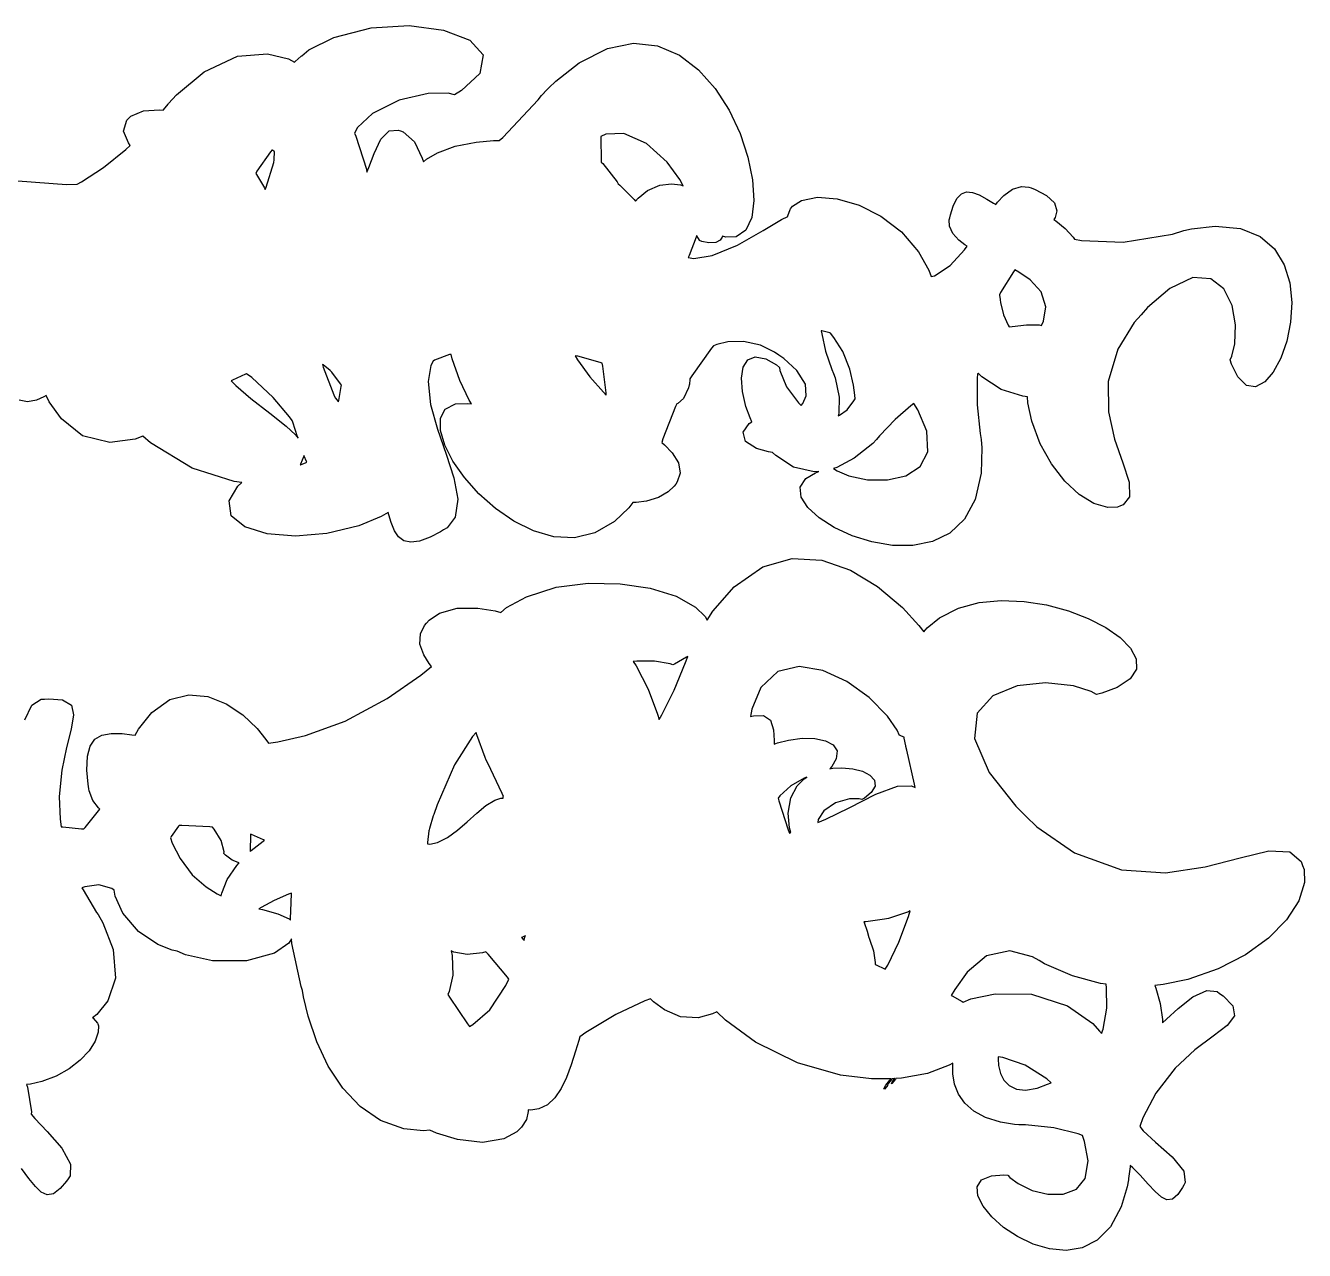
# Model space of a CAD drawing. Extents: x 0 to 357, y 0 to 115.
# Drawn here: x 265.1 to 356.9, y 20.9 to 108.7 of the extents above; entities that cross this region are included whole.
import ezdxf

# ---------------------------------------------------------------- set-up
doc = ezdxf.new("R2010")
doc.units = 0
doc.layers.get('0').update_dxf_attribs({"linetype": 'CONTINUOUS'})

msp = doc.modelspace()

# ---------------------------------------------------------------- linework, layer by layer
at = {"color": 254}
for p, q in [((287.24, 107.892), (289.916, 108.59)), ((289.916, 108.59), (292.649, 108.744)), ((292.649, 108.744), (295.118, 108.424)), ((295.118, 108.424), (297, 107.699)), ((285.448, 106.995), (287.24, 107.892)), ((297, 107.699), (297.973, 106.638)), ((306.877, 107.1), (308.759, 107.479)), ((308.759, 107.479), (310.484, 107.291)), ((277.949, 105.415), (280.327, 106.547)), ((280.327, 106.547), (282.495, 106.728)), ((282.495, 106.728), (283.985, 106.355)), ((284.464, 106.174), (284.896, 106.553)), ((284.896, 106.553), (284.945, 106.582)), ((284.945, 106.582), (285.448, 106.995)), ((297.973, 106.638), (297.717, 105.312)), ((304.848, 106.062), (306.877, 107.1)), ((310.484, 107.291), (312.043, 106.627)), ((312.043, 106.627), (313.425, 105.577)), ((283.985, 106.355), (284.427, 106.127)), ((284.427, 106.127), (284.464, 106.174)), ((303.182, 104.767), (304.848, 106.062)), ((313.425, 105.577), (314.619, 104.229)), ((275.956, 103.782), (277.949, 105.415)), ((297.717, 105.312), (296.409, 104.086)), ((302.685, 104.276), (303.182, 104.767)), ((275.38, 103.156), (275.956, 103.782)), ((294.027, 103.87), (291.928, 103.396)), ((295.457, 103.893), (294.027, 103.87)), ((295.908, 103.787), (295.457, 103.893)), ((296.409, 104.086), (295.908, 103.787)), ((301.902, 103.42), (302.157, 103.737)), ((302.157, 103.737), (302.175, 103.757)), ((302.175, 103.757), (302.353, 103.943)), ((302.353, 103.943), (302.37, 103.96)), ((302.37, 103.96), (302.395, 103.991)), ((302.395, 103.991), (302.657, 104.254)), ((302.657, 104.254), (302.685, 104.276)), ((314.619, 104.229), (315.613, 102.675)), ((275.021, 102.707), (275.347, 103.114)), ((275.347, 103.114), (275.38, 103.156)), ((291.928, 103.396), (290.025, 102.431)), ((299.368, 100.718), (301.902, 103.42)), ((272.164, 101.18), (272.389, 101.953)), ((272.389, 101.953), (272.54, 102.102)), ((272.54, 102.102), (272.675, 102.235)), ((272.675, 102.235), (273.581, 102.638)), ((273.581, 102.638), (274.731, 102.702)), ((274.731, 102.702), (274.989, 102.666)), ((274.989, 102.666), (275.021, 102.707)), ((290.025, 102.431), (288.946, 101.443)), ((315.613, 102.675), (316.398, 101.006)), ((272.507, 100.334), (272.164, 101.18)), ((288.946, 101.443), (288.728, 101.036)), ((288.728, 101.036), (288.83, 100.802)), ((290.627, 100.594), (291.222, 101.184)), ((291.222, 101.184), (291.856, 101.254)), ((291.856, 101.254), (292.038, 101.192)), ((292.038, 101.192), (292.229, 101.127)), ((292.229, 101.127), (293.032, 100.405)), ((306.757, 100.954), (306.401, 100.782)), ((308.052, 100.996), (306.757, 100.954)), ((309.688, 100.287), (308.052, 100.996)), ((316.398, 101.006), (316.963, 99.3098)), ((272.318, 99.8499), (272.641, 100.149)), ((272.641, 100.149), (272.507, 100.334)), ((288.83, 100.802), (289.579, 98.4539)), ((290.134, 99.562), (290.627, 100.594)), ((293.032, 100.405), (293.596, 99.2449)), ((294.681, 99.6075), (295.963, 100.093)), ((295.963, 100.093), (297.459, 100.393)), ((297.459, 100.393), (298.701, 100.493)), ((298.701, 100.493), (299.116, 100.491)), ((299.116, 100.491), (299.368, 100.718)), ((306.401, 100.782), (306.416, 100.639)), ((306.416, 100.639), (306.437, 99.114)), ((311.157, 98.9404), (309.688, 100.287)), ((270.72, 98.5668), (272.318, 99.8499)), ((282.706, 99.6957), (281.721, 98.2913)), ((282.822, 99.8252), (282.706, 99.6957)), ((282.834, 99.8153), (282.822, 99.8252)), ((282.969, 99.7109), (282.834, 99.8153)), ((282.933, 98.9196), (282.969, 99.1126)), ((282.983, 99.6996), (282.969, 99.7109)), ((282.969, 99.1637), (282.981, 99.6527)), ((282.969, 99.1126), (282.969, 99.1637)), ((282.981, 99.6527), (282.983, 99.6996)), ((289.753, 98.5615), (290.134, 99.562)), ((293.596, 99.2449), (293.672, 98.9598)), ((293.672, 98.9598), (293.898, 99.1514)), ((293.898, 99.1514), (294.681, 99.6075)), ((306.437, 99.114), (306.427, 98.9528)), ((316.963, 99.3098), (317.298, 97.6782)), ((269.143, 97.5416), (270.72, 98.5668)), ((281.721, 98.2913), (281.645, 98.1438)), ((282.401, 97.1518), (282.933, 98.9196)), ((289.579, 98.4539), (289.625, 98.2278)), ((289.625, 98.2278), (289.753, 98.5615)), ((306.427, 98.9528), (306.538, 98.848)), ((306.538, 98.848), (307.569, 97.5416)), ((312.069, 97.6976), (311.157, 98.9404)), ((264.568, 97.6147), (268.052, 97.3529)), ((268.052, 97.3529), (268.833, 97.3709)), ((268.833, 97.3709), (269.143, 97.5416)), ((281.645, 98.1438), (281.707, 98.0528)), ((281.707, 98.0528), (282.274, 97.0979)), ((307.569, 97.5416), (307.661, 97.3889)), ((307.661, 97.3889), (307.77, 97.2951)), ((307.77, 97.2951), (308.806, 96.2628)), ((309.762, 96.9049), (310.63, 97.3046)), ((310.63, 97.3046), (311.488, 97.4026)), ((311.488, 97.4026), (312.112, 97.313)), ((312.309, 97.2481), (312.069, 97.6976)), ((312.112, 97.313), (312.309, 97.2481)), ((317.298, 97.6782), (317.391, 96.2007)), ((282.274, 97.0979), (282.326, 96.9973)), ((282.326, 96.9973), (282.401, 97.1518)), ((308.904, 96.1499), (309.091, 96.362)), ((309.091, 96.362), (309.762, 96.9049)), ((320.796, 96.1898), (321.957, 96.4255)), ((321.957, 96.4255), (323.376, 96.3154)), ((331.962, 96.351), (332.281, 96.6858)), ((332.281, 96.6858), (332.648, 96.8195)), ((332.648, 96.8195), (333.071, 96.7811)), ((333.071, 96.7811), (333.556, 96.5976)), ((333.556, 96.5976), (334.109, 96.3002)), ((334.876, 96.0864), (335.328, 96.5634)), ((335.328, 96.5634), (335.941, 97.0153)), ((335.941, 97.0153), (336.59, 97.2125)), ((336.59, 97.2125), (337.128, 97.1599)), ((337.128, 97.1599), (337.289, 97.095)), ((337.289, 97.095), (337.571, 96.9821)), ((337.571, 96.9821), (338.384, 96.5563)), ((338.384, 96.5563), (338.971, 96.0191)), ((308.806, 96.2628), (308.904, 96.1499)), ((317.391, 96.2007), (317.233, 94.9688)), ((319.814, 95.0983), (319.985, 95.553)), ((319.985, 95.553), (320.019, 95.6)), ((320.019, 95.6), (320.154, 95.7901)), ((320.154, 95.7901), (320.796, 96.1898)), ((323.376, 96.3154), (324.933, 95.8631)), ((324.933, 95.8631), (326.505, 95.0736)), ((331.493, 95.1713), (331.686, 95.7862)), ((331.686, 95.7862), (331.962, 96.351)), ((334.109, 96.3002), (334.584, 96.0134)), ((334.584, 96.0134), (334.741, 95.9157)), ((334.741, 95.9157), (334.876, 96.0864)), ((338.971, 96.0191), (339.126, 95.4525)), ((339.126, 95.4525), (338.999, 94.9702)), ((317.233, 94.9688), (316.812, 94.0703)), ((318.05, 94.0566), (319.362, 94.8284)), ((319.362, 94.8284), (319.814, 95.0542)), ((319.814, 95.0542), (319.814, 95.0983)), ((326.505, 95.0736), (327.972, 93.9532)), ((331.41, 94.8186), (331.444, 94.9621)), ((331.428, 94.3571), (331.41, 94.8186)), ((331.444, 94.9621), (331.493, 95.1713)), ((338.999, 94.9702), (338.923, 94.827)), ((338.923, 94.827), (339.068, 94.7332)), ((339.068, 94.7332), (339.732, 94.1807)), ((313.272, 93.69), (313.239, 93.5648)), ((313.296, 93.6597), (313.272, 93.69)), ((313.48, 93.3524), (313.296, 93.6597)), ((315.143, 93.6406), (315.122, 93.562)), ((315.37, 93.5743), (315.143, 93.6406)), ((316.812, 94.0703), (316.119, 93.5976)), ((316.217, 93.0025), (318.05, 94.0566)), ((327.972, 93.9532), (329.21, 92.5079)), ((331.658, 93.8265), (331.428, 94.3571)), ((332.091, 93.3566), (331.658, 93.8265)), ((339.732, 94.1807), (340.293, 93.5591)), ((343.895, 93.1997), (347.438, 93.7892)), ((347.438, 93.7892), (348.237, 94.0414)), ((348.237, 94.0414), (348.791, 94.1684)), ((348.791, 94.1684), (350.498, 94.3487)), ((350.498, 94.3487), (352.315, 94.1807)), ((352.315, 94.1807), (353.72, 93.6128)), ((353.72, 93.6128), (354.753, 92.7227)), ((313.239, 93.5648), (312.739, 92.2514)), ((313.494, 93.3207), (313.48, 93.3524)), ((313.654, 93.2656), (313.494, 93.3207)), ((314.16, 93.1594), (313.654, 93.2656)), ((314.649, 93.176), (314.16, 93.1594)), ((314.395, 92.2405), (316.217, 93.0025)), ((314.973, 93.3457), (314.649, 93.176)), ((315.122, 93.562), (314.973, 93.3457)), ((316.119, 93.5976), (315.37, 93.5743)), ((332.53, 93.0271), (332.091, 93.3566)), ((332.496, 92.6691), (332.686, 92.9308)), ((332.686, 92.9308), (332.53, 93.0271)), ((340.293, 93.5591), (340.388, 93.4297)), ((340.388, 93.4297), (340.908, 93.3249)), ((340.908, 93.3249), (343.895, 93.1997)), ((354.753, 92.7227), (355.448, 91.5871)), ((312.739, 92.2514), (312.673, 92.1163)), ((312.673, 92.1163), (313.082, 92.039)), ((313.082, 92.039), (314.395, 92.2405)), ((329.21, 92.5079), (329.938, 91.2026)), ((331.484, 91.5335), (332.496, 92.6691)), ((329.938, 91.2026), (330.101, 90.7397)), ((330.35, 90.8018), (331.484, 91.5335)), ((336.015, 91.0855), (335.095, 89.5904)), ((336.11, 91.2192), (336.015, 91.0855)), ((336.398, 91.0622), (336.11, 91.2192)), ((337.22, 90.5027), (336.398, 91.0622)), ((355.448, 91.5871), (355.847, 90.2822)), ((330.101, 90.7397), (330.35, 90.8018)), ((338.013, 89.6387), (337.22, 90.5027)), ((348.892, 90.6762), (347.229, 89.8867)), ((350.18, 90.5895), (348.892, 90.6762)), ((351.11, 89.8493), (350.18, 90.5895)), ((355.847, 90.2822), (355.985, 88.8834)), ((335.095, 89.5904), (335.009, 89.4235)), ((335.009, 89.4235), (335.012, 89.396)), ((335.012, 89.396), (335.051, 89.1067)), ((335.051, 89.1067), (335.056, 89.0764)), ((335.056, 89.0764), (335.085, 88.8806)), ((338.333, 88.5705), (338.013, 89.6387)), ((347.229, 89.8867), (345.637, 88.5169)), ((351.698, 88.6753), (351.11, 89.8493)), ((335.085, 88.8806), (335.311, 88.0057)), ((338.16, 87.5439), (338.333, 88.5705)), ((345.637, 88.5169), (345.174, 88.0001)), ((351.957, 87.2878), (351.698, 88.6753)), ((355.985, 88.8834), (355.896, 87.4695)), ((335.311, 88.0057), (335.628, 87.2642)), ((335.628, 87.2642), (335.704, 87.1333)), ((335.92, 87.165), (336.948, 87.2755)), ((336.948, 87.2755), (337.861, 87.2684)), ((337.861, 87.2684), (338.019, 87.2395)), ((338.019, 87.2395), (338.16, 87.5439)), ((344.68, 87.4529), (343.502, 85.5405)), ((345.174, 88.0001), (344.68, 87.4529)), ((351.905, 85.9095), (351.957, 87.2878)), ((355.896, 87.4695), (355.625, 86.1148)), ((322.276, 86.844), (322.221, 86.8549)), ((322.221, 86.8549), (322.253, 86.6235)), ((322.253, 86.6235), (322.531, 85.393)), ((322.83, 86.6965), (322.276, 86.844)), ((322.887, 86.6786), (322.83, 86.6965)), ((323.135, 86.3741), (322.887, 86.6786)), ((323.76, 85.3585), (323.135, 86.3741)), ((335.704, 87.1333), (335.92, 87.165)), ((314.342, 85.5955), (312.932, 83.6291)), ((314.489, 85.7663), (314.342, 85.5955)), ((314.736, 85.8601), (314.489, 85.7663)), ((315.513, 86.0474), (314.736, 85.8601)), ((316.64, 86.0944), (315.513, 86.0474)), ((317.864, 85.8146), (316.64, 86.0944)), ((318.878, 85.32), (317.864, 85.8146)), ((322.531, 85.393), (322.99, 84.0701)), ((324.274, 84.1005), (323.76, 85.3585)), ((343.502, 85.5405), (342.815, 83.2033)), ((351.693, 85.0237), (351.905, 85.9095)), ((355.625, 86.1148), (355.198, 84.8981)), ((286.492, 84.3993), (286.436, 84.4381)), ((286.436, 84.4381), (286.482, 84.2465)), ((294.375, 84.6804), (294.21, 84.3538)), ((294.466, 84.7425), (294.375, 84.6804)), ((295.542, 85.1436), (294.466, 84.7425)), ((295.668, 85.1598), (295.542, 85.1436)), ((295.748, 84.836), (295.668, 85.1598)), ((296.278, 83.2968), (295.748, 84.836)), ((304.569, 85.0498), (304.728, 84.7781)), ((304.745, 85.0194), (304.569, 85.0498)), ((304.728, 84.7781), (305.618, 83.5381)), ((306.36, 84.5757), (304.745, 85.0194)), ((306.507, 84.5206), (306.36, 84.5757)), ((306.549, 84.3058), (306.507, 84.5206)), ((316.63, 84.2328), (316.957, 84.77)), ((316.957, 84.77), (317.492, 84.9947)), ((317.492, 84.9947), (318.245, 84.8349)), ((318.245, 84.8349), (319.001, 84.3979)), ((319.184, 85.1076), (318.878, 85.32)), ((319.531, 84.8663), (319.184, 85.1076)), ((320.477, 84.001), (319.531, 84.8663)), ((351.561, 84.7605), (351.693, 85.0237)), ((351.663, 84.4462), (351.561, 84.7605)), ((352.111, 83.5491), (351.663, 84.4462)), ((355.198, 84.8981), (354.658, 83.8951)), ((280.896, 83.7283), (279.975, 83.3078)), ((280.988, 83.7639), (280.896, 83.7283)), ((281.362, 83.4926), (280.988, 83.7639)), ((286.482, 84.2465), (287.246, 82.2523)), ((286.994, 84.0052), (286.492, 84.3993)), ((287.041, 83.9653), (286.994, 84.0052)), ((287.107, 83.8824), (287.041, 83.9653)), ((287.73, 83.0421), (287.107, 83.8824)), ((294.21, 84.3538), (294.024, 83.2129)), ((305.618, 83.5381), (306.59, 82.4371)), ((306.786, 82.4025), (306.549, 84.3058)), ((312.932, 83.6291), (312.8, 83.4058)), ((316.504, 83.4499), (316.63, 84.2328)), ((319.001, 84.3979), (319.227, 84.22)), ((319.227, 84.22), (319.25, 84.0066)), ((319.25, 84.0066), (319.73, 82.8241)), ((321.088, 83.0213), (320.477, 84.001)), ((322.99, 84.0701), (323.113, 83.7904)), ((323.113, 83.7904), (323.219, 83.4803)), ((324.535, 82.9564), (324.274, 84.1005)), ((333.438, 83.7681), (333.412, 83.421)), ((333.442, 83.7696), (333.438, 83.7681)), ((333.489, 83.7805), (333.442, 83.7696)), ((333.495, 83.7805), (333.489, 83.7805)), ((333.735, 83.5381), (333.495, 83.7805)), ((335.143, 82.6491), (333.735, 83.5381)), ((352.732, 82.9317), (352.111, 83.5491)), ((354.658, 83.8951), (354.044, 83.1825)), ((279.975, 83.3078), (279.881, 83.2612)), ((279.881, 83.2612), (280.217, 82.9303)), ((280.217, 82.9303), (281.295, 82)), ((282.899, 82.0663), (281.362, 83.4926)), ((287.593, 81.843), (287.773, 82.853)), ((287.788, 82.9578), (287.73, 83.0421)), ((287.773, 82.853), (287.788, 82.9578)), ((294.024, 83.2129), (294.192, 81.5523)), ((296.96, 81.872), (296.278, 83.2968)), ((312.689, 82.7497), (312.338, 82)), ((312.756, 82.9663), (312.689, 82.7497)), ((312.766, 83.0047), (312.756, 82.9663)), ((312.802, 83.3713), (312.766, 83.0047)), ((312.8, 83.4058), (312.802, 83.3713)), ((316.568, 82.4921), (316.504, 83.4499)), ((319.73, 82.8241), (320.581, 81.6903)), ((321.149, 82.1835), (321.088, 83.0213)), ((323.219, 83.4803), (323.499, 82.1009)), ((324.63, 82.2233), (324.535, 82.9564)), ((333.412, 83.421), (333.418, 81.5467)), ((336.697, 82.1612), (335.143, 82.6491)), ((342.815, 83.2033), (342.83, 81.0341)), ((353.388, 82.8354), (352.732, 82.9317)), ((354.044, 83.1825), (353.388, 82.8354)), ((265.263, 81.7534), (264.674, 81.8815)), ((265.899, 81.8804), (265.263, 81.7534)), ((266.427, 82.12), (265.899, 81.8804)), ((266.592, 82.2166), (266.427, 82.12)), ((266.81, 81.7672), (266.592, 82.2166)), ((267.695, 80.5258), (266.81, 81.7672)), ((281.295, 82), (282.652, 80.9336)), ((284.067, 80.6732), (282.899, 82.0663)), ((287.246, 82.2523), (287.338, 82.0512)), ((287.338, 82.0512), (287.358, 82.0265)), ((287.358, 82.0265), (287.552, 81.7714)), ((287.552, 81.7714), (287.572, 81.7453)), ((287.572, 81.7453), (287.593, 81.843)), ((297.118, 81.6046), (296.96, 81.872)), ((306.59, 82.4371), (306.792, 82.2357)), ((306.792, 82.2357), (306.786, 82.4025)), ((312.338, 82), (311.942, 81.6405)), ((316.817, 81.4296), (316.568, 82.4921)), ((320.581, 81.6903), (320.791, 81.4998)), ((320.913, 81.6419), (321.149, 82.1835)), ((323.499, 82.1009), (323.476, 80.9473)), ((324.075, 81.19), (324.563, 81.8155)), ((324.563, 81.8155), (324.653, 81.9781)), ((324.653, 81.9781), (324.63, 82.2233)), ((337.012, 82.1171), (336.697, 82.1612)), ((337.053, 81.6762), (337.012, 82.1171)), ((337.34, 80.366), (337.053, 81.6762)), ((282.652, 80.9336), (283.825, 79.9994)), ((294.192, 81.5523), (294.684, 79.7856)), ((294.895, 80.5864), (295.239, 81.2394)), ((295.239, 81.2394), (295.968, 81.6007)), ((295.968, 81.6007), (296.835, 81.6448)), ((296.835, 81.6448), (297.118, 81.6046)), ((311.756, 81.4091), (310.855, 79.0967)), ((311.854, 81.6183), (311.756, 81.4091)), ((311.942, 81.6405), (311.854, 81.6183)), ((317.114, 80.5974), (316.817, 81.4296)), ((320.791, 81.4998), (320.913, 81.6419)), ((323.476, 80.9473), (323.434, 80.7477)), ((323.434, 80.7477), (323.544, 80.7956)), ((323.544, 80.7956), (324.075, 81.19)), ((328.646, 81.4641), (327.532, 80.4926)), ((328.868, 81.6296), (328.646, 81.4641)), ((329.154, 81.1735), (328.868, 81.6296)), ((329.789, 79.659), (329.154, 81.1735)), ((333.418, 81.5467), (333.623, 79.4893)), ((342.83, 81.0341), (343.271, 79.0801)), ((269.214, 79.3186), (267.695, 80.5258)), ((283.825, 79.9994), (284.496, 79.3778)), ((284.26, 80.4168), (284.067, 80.6732)), ((284.3, 80.3039), (284.26, 80.4168)), ((284.649, 79.2385), (284.3, 80.3039)), ((294.898, 79.7045), (294.895, 80.5864)), ((316.619, 79.5761), (317.045, 80.192)), ((317.045, 80.192), (317.237, 80.33)), ((317.237, 80.33), (317.114, 80.5974)), ((327.532, 80.4926), (326.413, 79.3186)), ((337.94, 78.7439), (337.34, 80.366)), ((271.161, 78.8293), (269.214, 79.3186)), ((272.992, 79.0734), (271.161, 78.8293)), ((273.55, 79.2882), (272.992, 79.0734)), ((274.101, 78.806), (273.55, 79.2882)), ((284.496, 79.3778), (284.681, 79.1393)), ((284.681, 79.1393), (284.649, 79.2385)), ((294.684, 79.7856), (295.303, 78.0066)), ((295.21, 78.6571), (294.898, 79.7045)), ((310.855, 79.0967), (310.775, 78.843)), ((316.796, 78.916), (316.619, 79.5761)), ((326.19, 79.0497), (325.914, 78.7714)), ((326.413, 79.3186), (326.19, 79.0497)), ((329.88, 78.165), (329.789, 79.659)), ((333.623, 79.4893), (333.697, 79.0483)), ((333.697, 79.0483), (333.747, 78.4504)), ((343.271, 79.0801), (343.856, 77.3825)), ((277.088, 77.0061), (274.101, 78.806)), ((295.797, 77.5092), (295.21, 78.6571)), ((295.303, 78.0066), (295.853, 76.3048)), ((310.775, 78.843), (310.971, 78.6694)), ((310.971, 78.6694), (311.521, 78.0962)), ((311.521, 78.0962), (311.985, 77.3712)), ((317.566, 78.4119), (316.796, 78.916)), ((318.436, 78.1625), (317.566, 78.4119)), ((318.732, 78.1265), (318.436, 78.1625)), ((318.952, 77.9046), (318.732, 78.1265)), ((325.914, 78.7714), (324.593, 77.705)), ((329.321, 77.1109), (329.88, 78.165)), ((333.747, 78.4504), (333.693, 76.6382)), ((338.749, 77.2982), (337.94, 78.7439)), ((284.859, 77.2915), (284.821, 77.2322)), ((284.821, 77.2322), (284.861, 77.2474)), ((285.086, 77.851), (284.859, 77.2915)), ((284.861, 77.2474), (285.268, 77.4114)), ((285.094, 77.9046), (285.086, 77.851)), ((285.111, 77.8605), (285.094, 77.9046)), ((285.29, 77.4637), (285.111, 77.8605)), ((285.268, 77.4114), (285.309, 77.4277)), ((285.309, 77.4277), (285.29, 77.4637)), ((296.623, 76.3242), (295.797, 77.5092)), ((311.985, 77.3712), (312.094, 76.6353)), ((320.231, 77.071), (318.952, 77.9046)), ((324.593, 77.705), (323.344, 77.0407)), ((328.293, 76.4522), (329.321, 77.1109)), ((339.702, 76.0719), (338.749, 77.2982)), ((343.856, 77.3825), (344.308, 75.989)), ((280.082, 76.0444), (277.088, 77.0061)), ((295.853, 76.3048), (296.136, 74.7709)), ((297.648, 75.1649), (296.623, 76.3242)), ((312.094, 76.6353), (311.893, 76.0264)), ((321.726, 76.7292), (320.231, 77.071)), ((320.707, 75.6338), (321.11, 76.2593)), ((321.11, 76.2593), (321.806, 76.6685)), ((322.056, 76.7514), (321.726, 76.7292)), ((321.806, 76.6685), (322.056, 76.7514)), ((323.344, 77.0407), (323.107, 76.962)), ((323.107, 76.962), (323.354, 76.7941)), ((323.354, 76.7941), (324.201, 76.4466)), ((324.201, 76.4466), (325.552, 76.1615)), ((326.975, 76.1503), (328.293, 76.4522)), ((333.693, 76.6382), (333.273, 74.7476)), ((279.742, 74.6566), (280.356, 75.7079)), ((280.638, 75.9795), (280.082, 76.0444)), ((280.356, 75.7079), (280.638, 75.9795)), ((311.245, 75.2972), (310.538, 74.8894)), ((311.671, 75.6998), (311.245, 75.2972)), ((311.778, 75.8567), (311.671, 75.6998)), ((311.893, 76.0264), (311.778, 75.8567)), ((320.778, 74.9212), (320.707, 75.6338)), ((325.552, 76.1615), (326.975, 76.1503)), ((340.735, 75.1141), (339.702, 76.0719)), ((344.308, 75.989), (344.347, 74.9445)), ((279.881, 73.5859), (279.742, 74.6566)), ((296.136, 74.7709), (295.96, 73.4935)), ((298.839, 74.0985), (297.648, 75.1649)), ((308.693, 74.5271), (308.408, 74.1549)), ((308.939, 74.5352), (308.693, 74.5271)), ((309.678, 74.6333), (308.939, 74.5352)), ((310.538, 74.8894), (309.678, 74.6333)), ((321.255, 74.1715), (320.778, 74.9212)), ((333.273, 74.7476), (332.505, 73.3294)), ((341.788, 74.4679), (340.735, 75.1141)), ((342.794, 74.1786), (341.788, 74.4679)), ((343.89, 74.3726), (343.694, 74.2929)), ((344.347, 74.9445), (343.89, 74.3726)), ((280.854, 72.7922), (279.881, 73.5859)), ((290.653, 73.5334), (289.036, 72.8708)), ((291.148, 73.8269), (290.653, 73.5334)), ((291.192, 73.6452), (291.148, 73.8269)), ((291.353, 73.1023), (291.192, 73.6452)), ((295.96, 73.4935), (295.381, 72.7149)), ((300.156, 73.1848), (298.839, 74.0985)), ((308.408, 74.1549), (307.378, 73.1725)), ((322.07, 73.4275), (321.255, 74.1715)), ((323.153, 72.7371), (322.07, 73.4275)), ((343.49, 74.2114), (342.794, 74.1786)), ((343.694, 74.2929), (343.49, 74.2114)), ((282.456, 72.2986), (280.854, 72.7922)), ((289.036, 72.8708), (286.75, 72.3138)), ((291.593, 72.511), (291.353, 73.1023)), ((291.893, 72.0672), (291.593, 72.511)), ((295.125, 72.5632), (294.892, 72.427)), ((295.381, 72.7149), (295.125, 72.5632)), ((301.566, 72.4902), (300.156, 73.1848)), ((307.378, 73.1725), (305.971, 72.3554)), ((324.436, 72.1487), (323.153, 72.7371)), ((332.505, 73.3294), (331.459, 72.3388)), ((284.491, 72.1307), (282.456, 72.2986)), ((286.75, 72.3138), (284.491, 72.1307)), ((292.278, 71.786), (291.893, 72.0672)), ((292.769, 71.6813), (292.278, 71.786)), ((293.39, 71.767), (292.769, 71.6813)), ((294.167, 72.0563), (293.39, 71.767)), ((294.892, 72.427), (294.167, 72.0563)), ((303.028, 72.0781), (301.566, 72.4902)), ((304.509, 72.0108), (303.028, 72.0781)), ((305.971, 72.3554), (304.509, 72.0108)), ((325.851, 71.7063), (324.436, 72.1487)), ((327.329, 71.4569), (325.851, 71.7063)), ((330.201, 71.7268), (328.803, 71.4484)), ((331.459, 72.3388), (330.201, 71.7268)), ((328.803, 71.4484), (327.329, 71.4569)), ((315.968, 68.4872), (318.025, 69.9174)), ((318.025, 69.9174), (320.143, 70.5115)), ((320.143, 70.5115), (322.261, 70.3915)), ((322.261, 70.3915), (324.323, 69.6817)), ((324.323, 69.6817), (326.268, 68.5077)), ((301.068, 67.7679), (303.211, 68.4512)), ((303.211, 68.4512), (305.504, 68.7504)), ((305.504, 68.7504), (307.8, 68.7116)), ((307.8, 68.7116), (309.947, 68.381)), ((309.947, 68.381), (311.801, 67.8049)), ((314.438, 66.7399), (315.968, 68.4872)), ((326.268, 68.5077), (328.042, 66.9907)), ((299.226, 66.6542), (299.638, 66.9918)), ((299.638, 66.9918), (301.068, 67.7679)), ((311.801, 67.8049), (313.209, 67.0278)), ((313.209, 67.0278), (313.898, 66.3649)), ((332.06, 66.9466), (333.553, 67.3544)), ((333.553, 67.3544), (335.143, 67.5086)), ((335.143, 67.5086), (336.776, 67.4426)), ((336.776, 67.4426), (338.398, 67.1862)), ((338.398, 67.1862), (339.954, 66.7674)), ((293.893, 65.8703), (294.082, 66.0894)), ((294.082, 66.0894), (294.838, 66.5854)), ((294.838, 66.5854), (296.087, 66.9466)), ((296.087, 66.9466), (297.571, 66.9657)), ((297.571, 66.9657), (298.821, 66.766)), ((298.821, 66.766), (299.226, 66.6542)), ((313.898, 66.3649), (314.026, 66.0947)), ((314.026, 66.0947), (314.438, 66.7399)), ((328.042, 66.9907), (329.228, 65.713)), ((329.831, 65.5394), (330.72, 66.2573)), ((330.72, 66.2573), (332.06, 66.9466)), ((339.954, 66.7674), (341.387, 66.2189)), ((341.387, 66.2189), (342.646, 65.5697)), ((293.46, 65.1245), (293.754, 65.7105)), ((293.754, 65.7105), (293.893, 65.8703)), ((329.228, 65.713), (329.585, 65.2558)), ((329.585, 65.2558), (329.831, 65.5394)), ((342.646, 65.5697), (343.676, 64.8518)), ((293.415, 64.3738), (293.46, 65.1245)), ((293.697, 63.5991), (293.415, 64.3738)), ((343.676, 64.8518), (344.42, 64.0941)), ((294.098, 62.9751), (293.697, 63.5991)), ((312.564, 63.4284), (311.681, 62.9461)), ((312.484, 63.0534), (312.64, 63.4767)), ((312.64, 63.4767), (312.564, 63.4284)), ((344.42, 64.0941), (344.825, 63.3264)), ((344.825, 63.3264), (344.836, 62.5796)), ((293.496, 62.1591), (294.251, 62.7821)), ((294.251, 62.7821), (294.098, 62.9751)), ((308.986, 63.1582), (308.723, 63.1335)), ((308.723, 63.1335), (308.93, 62.8262)), ((308.93, 62.8262), (309.809, 61.1463)), ((310.25, 63.15), (308.986, 63.1582)), ((311.383, 62.9627), (310.25, 63.15)), ((311.58, 62.8978), (311.383, 62.9627)), ((311.681, 62.9461), (311.58, 62.8978)), ((311.658, 61.0817), (312.484, 63.0534)), ((319.108, 62.4085), (317.893, 61.2648)), ((320.64, 62.7627), (319.108, 62.4085)), ((322.344, 62.4748), (320.64, 62.7627)), ((324.065, 61.6906), (322.344, 62.4748)), ((344.836, 62.5796), (344.401, 61.8836)), ((291.076, 60.4781), (293.496, 62.1591)), ((325.657, 60.555), (324.065, 61.6906)), ((338.312, 61.5982), (336.281, 61.3763)), ((340.313, 61.3805), (338.312, 61.5982)), ((344.401, 61.8836), (343.461, 61.2704)), ((275.475, 60.398), (276.838, 60.7452)), ((276.838, 60.7452), (278.202, 60.6104)), ((278.202, 60.6104), (279.514, 60.0922)), ((309.809, 61.1463), (310.484, 59.3397)), ((310.775, 59.2984), (311.658, 61.0817)), ((317.893, 61.2648), (317.244, 59.7214)), ((334.544, 60.6683), (333.416, 59.4265)), ((336.281, 61.3763), (334.544, 60.6683)), ((341.589, 60.985), (340.313, 61.3805)), ((341.966, 60.7674), (341.589, 60.985)), ((342.348, 60.8612), (341.966, 60.7674)), ((343.461, 61.2704), (342.348, 60.8612)), ((265.061, 58.9566), (265.577, 59.9902)), ((265.577, 59.9902), (266.25, 60.4203)), ((266.25, 60.4203), (266.482, 60.4365)), ((266.482, 60.4365), (266.802, 60.4601)), ((266.802, 60.4601), (267.774, 60.3871)), ((267.774, 60.3871), (268.416, 60.004)), ((268.416, 60.004), (268.57, 59.2956)), ((274.175, 59.4653), (275.475, 60.398)), ((279.514, 60.0922), (280.713, 59.2942)), ((288.057, 58.8603), (291.076, 60.4781)), ((317.244, 59.7214), (317.149, 59.1855)), ((326.967, 59.2169), (325.657, 60.555)), ((268.57, 59.2956), (268.398, 58.2757)), ((273.233, 58.2799), (274.175, 59.4653)), ((280.713, 59.2942), (281.744, 58.3188)), ((285.208, 57.8252), (288.057, 58.8603)), ((310.484, 59.3397), (310.59, 58.9675)), ((310.59, 58.9675), (310.775, 59.2984)), ((317.149, 59.1855), (317.369, 59.2406)), ((317.369, 59.2406), (318.069, 59.261)), ((318.069, 59.261), (318.575, 58.9262)), ((318.575, 58.9262), (318.791, 58.2277)), ((327.681, 58.1946), (326.967, 59.2169)), ((333.416, 59.4265), (333.222, 57.6047)), ((268.398, 58.2757), (268.061, 56.9528)), ((270.104, 57.5578), (270.609, 57.8474)), ((270.609, 57.8474), (271.263, 57.9684)), ((271.263, 57.9684), (272.059, 57.9561)), ((272.059, 57.9561), (272.761, 57.8788)), ((272.761, 57.8788), (272.994, 57.8446)), ((272.994, 57.8446), (273.233, 58.2799)), ((281.744, 58.3188), (282.371, 57.5441)), ((283.22, 57.3595), (285.208, 57.8252)), ((297.466, 58.0291), (297.203, 57.7427)), ((297.513, 57.8735), (297.466, 58.0291)), ((298.112, 56.231), (297.513, 57.8735)), ((318.791, 58.2277), (318.842, 57.4615)), ((327.848, 57.821), (327.681, 58.1946)), ((327.875, 57.81), (327.848, 57.821)), ((268.061, 56.9528), (267.721, 55.3392)), ((269.558, 56.3316), (269.751, 57.0646)), ((269.751, 57.0646), (270.104, 57.5578)), ((282.371, 57.5441), (282.549, 57.2657)), ((282.549, 57.2657), (283.22, 57.3595)), ((297.203, 57.7427), (295.906, 55.7237)), ((318.842, 57.4615), (318.846, 57.205)), ((318.846, 57.205), (319.093, 57.2932)), ((319.093, 57.2932), (319.863, 57.4876)), ((319.863, 57.4876), (320.858, 57.6199)), ((320.858, 57.6199), (321.769, 57.6047)), ((321.769, 57.6047), (322.531, 57.4463)), ((322.531, 57.4463), (323.082, 57.1472)), ((323.082, 57.1472), (323.359, 56.7104)), ((328.148, 57.7014), (327.875, 57.81)), ((328.176, 57.6901), (328.148, 57.7014)), ((328.184, 57.6365), (328.176, 57.6901)), ((328.281, 57.0879), (328.184, 57.6365)), ((328.291, 57.0315), (328.281, 57.0879)), ((328.363, 56.7754), (328.291, 57.0315)), ((333.222, 57.6047), (334.28, 55.1586)), ((269.528, 55.3226), (269.558, 56.3316)), ((298.187, 56.0571), (298.112, 56.231)), ((298.304, 55.8341), (298.187, 56.0571)), ((323.301, 56.1414), (322.98, 55.5957)), ((323.359, 56.7104), (323.301, 56.1414)), ((328.916, 54.3264), (328.363, 56.7754)), ((267.721, 55.3392), (267.539, 53.4458)), ((269.617, 54.3306), (269.528, 55.3226)), ((295.906, 55.7237), (294.655, 52.8574)), ((299.324, 53.6593), (298.304, 55.8341)), ((322.98, 55.5957), (322.844, 55.4397)), ((322.844, 55.4397), (323.052, 55.4729)), ((323.052, 55.4729), (323.689, 55.5032)), ((323.689, 55.5032), (324.487, 55.4359)), ((324.487, 55.4359), (325.181, 55.2538)), ((325.181, 55.2538), (325.716, 54.9755)), ((334.28, 55.1586), (336.188, 52.7526)), ((269.667, 54.0025), (269.617, 54.3306)), ((320.032, 54.2216), (319.249, 53.497)), ((320.029, 53.352), (320.497, 54.2064)), ((320.988, 54.7564), (320.032, 54.2216)), ((320.497, 54.2064), (320.995, 54.7028)), ((321.186, 54.828), (320.988, 54.7564)), ((320.995, 54.7028), (321.186, 54.828)), ((325.716, 54.9755), (326.034, 54.6156)), ((326.082, 54.1927), (325.803, 53.7228)), ((326.034, 54.6156), (326.082, 54.1927)), ((326.129, 53.6056), (327.706, 54.1845)), ((327.706, 54.1845), (328.693, 54.2188)), ((328.693, 54.2188), (328.956, 54.0921)), ((328.956, 54.0921), (328.916, 54.3264)), ((267.539, 53.4458), (267.596, 51.8156)), ((269.69, 53.8441), (269.667, 54.0025)), ((269.94, 53.1675), (269.69, 53.8441)), ((298.795, 53.1756), (299.241, 53.3231)), ((299.241, 53.3231), (299.391, 53.3231)), ((299.411, 53.4487), (299.324, 53.6593)), ((299.391, 53.3231), (299.393, 53.3344)), ((299.393, 53.3344), (299.409, 53.4388)), ((299.409, 53.4388), (299.411, 53.4487)), ((319.249, 53.497), (319.137, 53.3287)), ((319.137, 53.3287), (319.177, 53.1315)), ((319.851, 52.2414), (320.029, 53.352)), ((324.25, 53.2751), (323.246, 52.9939)), ((324.224, 52.6397), (326.129, 53.6056)), ((324.932, 53.2846), (324.25, 53.2751)), ((325.138, 53.2197), (324.932, 53.2846)), ((325.316, 53.3245), (325.138, 53.2197)), ((325.803, 53.7228), (325.316, 53.3245)), ((269.397, 51.223), (270.357, 52.4055)), ((270.348, 52.6274), (269.94, 53.1675)), ((270.451, 52.5378), (270.348, 52.6274)), ((270.357, 52.4055), (270.451, 52.5378)), ((294.655, 52.8574), (294.416, 52.1451)), ((297.501, 52.2471), (298.162, 52.79)), ((298.162, 52.79), (298.795, 53.1756)), ((319.177, 53.1315), (319.839, 51.0427)), ((322.402, 52.4136), (322.012, 51.7895)), ((323.246, 52.9939), (322.402, 52.4136)), ((322.557, 51.8128), (324.224, 52.6397)), ((336.188, 52.7526), (336.912, 52.0404)), ((267.596, 51.8156), (267.678, 51.2808)), ((294.385, 52.0541), (294.108, 51.15)), ((294.416, 52.1451), (294.385, 52.0541)), ((296.113, 51.0191), (296.816, 51.6297)), ((296.816, 51.6297), (297.501, 52.2471)), ((319.95, 51.1912), (319.851, 52.2414)), ((321.988, 51.5691), (322.557, 51.8128)), ((322.012, 51.7895), (321.988, 51.5691)), ((336.912, 52.0404), (337.684, 51.2808)), ((267.678, 51.2808), (267.793, 51.2657)), ((267.793, 51.2657), (269.143, 51.1253)), ((269.143, 51.1253), (269.297, 51.1182)), ((269.297, 51.1182), (269.397, 51.223)), ((275.573, 50.5852), (275.524, 50.4899)), ((275.524, 50.4899), (275.656, 50.1015)), ((276.088, 51.3211), (275.573, 50.5852)), ((276.142, 51.3747), (276.088, 51.3211)), ((276.342, 51.3676), (276.142, 51.3747)), ((278.342, 51.2632), (276.342, 51.3676)), ((278.539, 51.2452), (278.342, 51.2632)), ((278.668, 51.1073), (278.539, 51.2452)), ((279.159, 50.2984), (278.668, 51.1073)), ((281.271, 50.6236), (281.252, 49.5847)), ((281.256, 50.7379), (281.271, 50.6236)), ((281.346, 50.7076), (281.256, 50.7379)), ((282.188, 50.3372), (281.346, 50.7076)), ((294.069, 50.9806), (293.974, 50.1357)), ((294.083, 51.0604), (294.069, 50.9806)), ((294.108, 51.15), (294.083, 51.0604)), ((294.682, 50.1467), (295.4, 50.4984)), ((295.4, 50.4984), (296.113, 51.0191)), ((319.839, 51.0427), (319.936, 50.8233)), ((319.936, 50.8233), (319.945, 50.8261)), ((319.945, 50.8261), (320.029, 50.8512)), ((320.037, 50.8536), (319.95, 51.1912)), ((320.029, 50.8512), (320.037, 50.8536)), ((337.684, 51.2808), (340.4, 49.4069)), ((275.656, 50.1015), (276.213, 48.9878)), ((279.372, 49.4866), (279.159, 50.2984)), ((281.252, 49.5847), (281.233, 49.4979)), ((281.233, 49.4979), (281.311, 49.5695)), ((281.311, 49.5695), (282.172, 50.231)), ((282.172, 50.231), (282.266, 50.2916)), ((282.266, 50.2916), (282.188, 50.3372)), ((293.974, 50.1357), (293.969, 50.0475)), ((293.969, 50.0475), (294.144, 50.0352)), ((294.144, 50.0352), (294.682, 50.1467)), ((276.213, 48.9878), (277.084, 47.8275)), ((279.364, 49.3476), (279.372, 49.4866)), ((279.472, 49.24), (279.364, 49.3476)), ((279.958, 48.8678), (279.472, 49.24)), ((280.373, 48.7041), (279.958, 48.8678)), ((280.274, 48.4999), (280.446, 48.6985)), ((280.446, 48.6985), (280.373, 48.7041)), ((340.4, 49.4069), (343.763, 48.1817)), ((349.783, 48.3941), (352.283, 49.0456)), ((352.283, 49.0456), (354.334, 49.5406)), ((354.334, 49.5406), (355.854, 49.4841)), ((355.854, 49.4841), (356.658, 48.7786)), ((356.658, 48.7786), (356.768, 48.4851)), ((277.084, 47.8275), (278.084, 46.9579)), ((279.6, 47.4885), (280.274, 48.4999)), ((343.763, 48.1817), (346.917, 47.975)), ((346.917, 47.975), (349.783, 48.3941)), ((356.768, 48.4851), (356.866, 48.2078)), ((356.866, 48.2078), (356.895, 47.2708)), ((269.376, 46.9731), (269.165, 46.8976)), ((269.165, 46.8976), (269.247, 46.7416)), ((270.389, 47.1181), (269.376, 46.9731)), ((271.315, 46.8535), (270.389, 47.1181)), ((271.483, 46.7222), (271.315, 46.8535)), ((278.084, 46.9579), (278.88, 46.4591)), ((279.198, 46.5074), (279.6, 47.4885)), ((356.895, 47.2708), (356.489, 45.9521)), ((269.247, 46.7416), (270.224, 45.1362)), ((271.551, 46.2964), (271.483, 46.7222)), ((272.103, 45.0702), (271.551, 46.2964)), ((278.88, 46.4591), (279.162, 46.3229)), ((279.162, 46.3229), (279.198, 46.5074)), ((282.966, 45.9825), (282.043, 45.4946)), ((283.994, 46.4316), (282.966, 45.9825)), ((284.216, 46.506), (283.994, 46.4316)), ((284.183, 45.8075), (284.193, 45.9218)), ((284.193, 45.9218), (284.196, 45.9726)), ((284.196, 45.9726), (284.216, 46.3737)), ((284.216, 46.3737), (284.216, 46.506)), ((356.489, 45.9521), (355.607, 44.6017)), ((270.224, 45.1362), (270.338, 44.9711)), ((270.338, 44.9711), (270.674, 44.3851)), ((273.228, 43.7582), (272.103, 45.0702)), ((282.043, 45.4946), (281.875, 45.3993)), ((281.875, 45.3993), (282.128, 45.3362)), ((282.128, 45.3362), (283.236, 45.0328)), ((283.236, 45.0328), (284.043, 44.6691)), ((284.146, 44.6842), (284.183, 45.8075)), ((328.475, 45.1735), (327.05, 44.6952)), ((328.607, 45.2423), (328.475, 45.1735)), ((328.491, 44.8388), (328.607, 45.2423)), ((270.674, 44.3851), (271.407, 42.4656)), ((284.043, 44.6691), (284.147, 44.5728)), ((284.147, 44.5728), (284.146, 44.6842)), ((325.413, 44.4581), (325.271, 44.4571)), ((325.271, 44.4571), (325.301, 44.4045)), ((325.301, 44.4045), (325.529, 43.7928)), ((326.77, 44.6401), (325.413, 44.4581)), ((326.9, 44.6733), (326.77, 44.6401)), ((327.05, 44.6952), (326.9, 44.6733)), ((327.795, 42.9906), (328.491, 44.8388)), ((355.607, 44.6017), (354.312, 43.2925)), ((274.609, 42.8392), (273.228, 43.7582)), ((284.211, 43.2375), (284.019, 42.9147)), ((284.24, 42.9108), (284.211, 43.2375)), ((300.744, 43.3419), (300.722, 43.331)), ((300.722, 43.331), (300.735, 43.313)), ((300.735, 43.313), (300.871, 43.1313)), ((300.969, 43.4495), (300.744, 43.3419)), ((300.885, 43.1119), (300.893, 43.1408)), ((300.893, 43.1408), (300.983, 43.4315)), ((300.992, 43.4605), (300.969, 43.4495)), ((300.983, 43.4315), (300.992, 43.4605)), ((325.529, 43.7928), (325.544, 43.7226)), ((325.544, 43.7226), (325.549, 43.6947)), ((325.549, 43.6947), (325.603, 43.4276)), ((325.603, 43.4276), (325.608, 43.4012)), ((325.608, 43.4012), (325.693, 43.2234)), ((325.693, 43.2234), (325.982, 42.3637)), ((354.312, 43.2925), (352.659, 42.0934)), ((271.407, 42.4656), (271.578, 40.4125)), ((275.644, 42.4272), (274.609, 42.8392)), ((276.002, 42.3609), (275.644, 42.4272)), ((276.599, 42.0991), (276.002, 42.3609)), ((282.99, 42.2176), (280.99, 41.65)), ((284.019, 42.9147), (282.99, 42.2176)), ((284.897, 39.8226), (284.24, 42.9108)), ((295.848, 42.2783), (295.675, 42.3679)), ((295.675, 42.3679), (295.738, 42.0441)), ((296.82, 42.1019), (295.848, 42.2783)), ((297.913, 42.2342), (296.82, 42.1019)), ((298.147, 42.2974), (297.913, 42.2342)), ((298.321, 42.1337), (298.147, 42.2974)), ((300.871, 43.1313), (300.885, 43.1119)), ((325.982, 42.3637), (326.102, 41.5477)), ((326.989, 41.3576), (327.795, 42.9906)), ((335.764, 42.3831), (334.078, 42.0095)), ((337.388, 41.946), (335.764, 42.3831)), ((278.547, 41.6581), (276.599, 42.0991)), ((280.99, 41.65), (278.547, 41.6581)), ((295.738, 42.0441), (295.785, 40.6192)), ((299.706, 40.495), (298.321, 42.1337)), ((326.102, 41.5477), (326.103, 41.3907)), ((326.103, 41.3907), (326.162, 41.3618)), ((326.162, 41.3618), (326.76, 41.0877)), ((326.82, 41.0616), (326.989, 41.3576)), ((334.078, 42.0095), (332.7, 40.8436)), ((337.856, 41.6747), (337.388, 41.946)), ((338.252, 41.4457), (337.856, 41.6747)), ((340.256, 40.5737), (338.252, 41.4457)), ((352.659, 42.0934), (350.711, 41.0806)), ((271.578, 40.4125), (271.024, 38.7876)), ((295.785, 40.6192), (295.515, 39.4462)), ((299.814, 40.3408), (299.706, 40.495)), ((326.76, 41.0877), (326.82, 41.0616)), ((332.7, 40.8436), (331.798, 39.6102)), ((342.27, 40.0375), (340.256, 40.5737)), ((350.711, 41.0806), (348.523, 40.3229)), ((284.996, 39.5319), (284.897, 39.8226)), ((285.072, 39.0687), (284.996, 39.5319)), ((298.429, 38.1385), (299.592, 39.8805)), ((299.592, 39.8805), (299.814, 40.3408)), ((331.798, 39.6102), (331.541, 39.1735)), ((342.671, 39.9768), (342.27, 40.0375)), ((342.693, 39.7122), (342.671, 39.9768)), ((342.711, 38.2736), (342.693, 39.7122)), ((346.75, 39.9521), (346.155, 39.8928)), ((346.155, 39.8928), (346.233, 39.6917)), ((346.233, 39.6917), (346.539, 38.6084)), ((348.523, 40.3229), (346.75, 39.9521)), ((348.886, 39.0853), (349.887, 39.5358)), ((349.887, 39.5358), (350.632, 39.4504)), ((271.024, 38.7876), (270.242, 37.8135)), ((285.403, 37.6908), (285.072, 39.0687)), ((295.515, 39.4462), (295.42, 39.2465)), ((295.42, 39.2465), (295.54, 39.0398)), ((295.54, 39.0398), (296.842, 37.1327)), ((309.564, 38.7809), (307.486, 37.8051)), ((309.967, 38.9322), (309.564, 38.7809)), ((310.192, 38.7103), (309.967, 38.9322)), ((310.969, 38.1399), (310.192, 38.7103)), ((331.541, 39.1735), (331.621, 39.1365)), ((331.621, 39.1365), (332.344, 38.7449)), ((332.344, 38.7449), (332.408, 38.7036)), ((332.408, 38.7036), (332.952, 38.9255)), ((332.952, 38.9255), (334.71, 39.2949)), ((334.71, 39.2949), (337.307, 39.2673)), ((337.307, 39.2673), (339.897, 38.4362)), ((346.539, 38.6084), (346.705, 37.4551)), ((347.824, 38.2281), (348.886, 39.0853)), ((350.632, 39.4504), (350.81, 39.3224)), ((350.81, 39.3224), (351.073, 39.135)), ((351.073, 39.135), (351.765, 38.4295)), ((270.242, 37.8135), (269.923, 37.5627)), ((286.02, 35.8567), (285.403, 37.6908)), ((297.222, 37.0787), (298.429, 38.1385)), ((307.486, 37.8051), (305.336, 36.5111)), ((312.117, 37.652), (310.969, 38.1399)), ((313.381, 37.5722), (312.117, 37.652)), ((314.424, 37.8449), (313.381, 37.5722)), ((314.736, 38.0076), (314.424, 37.8449)), ((315.359, 37.3944), (314.736, 38.0076)), ((339.897, 38.4362), (341.717, 37.163)), ((342.453, 36.7538), (342.711, 38.2736)), ((346.994, 37.4675), (347.824, 38.2281)), ((351.889, 37.7059), (351.359, 37.0251)), ((351.765, 38.4295), (351.889, 37.7059)), ((269.923, 37.5627), (269.967, 37.549)), ((269.967, 37.549), (270.293, 37.1934)), ((270.293, 37.1934), (270.312, 37.1327)), ((270.312, 37.1327), (270.354, 36.999)), ((270.354, 36.999), (270.345, 36.5495)), ((296.842, 37.1327), (296.978, 36.9577)), ((296.978, 36.9577), (297.222, 37.0787)), ((317.5, 35.8292), (315.359, 37.3944)), ((341.717, 37.163), (342.185, 36.6173)), ((342.339, 36.4476), (342.453, 36.7538)), ((346.705, 37.4551), (346.715, 37.2181)), ((346.715, 37.2181), (346.994, 37.4675)), ((351.359, 37.0251), (350.35, 36.2574)), ((270.124, 35.8951), (269.681, 35.2116)), ((270.345, 36.5495), (270.124, 35.8951)), ((286.848, 34.1106), (286.02, 35.8567)), ((304.822, 35.9421), (304.598, 35.173)), ((304.896, 36.1982), (304.822, 35.9421)), ((305.336, 36.5111), (304.896, 36.1982)), ((320.518, 34.3311), (317.5, 35.8292)), ((342.185, 36.6173), (342.197, 36.6035)), ((342.197, 36.6035), (342.325, 36.4613)), ((342.325, 36.4613), (342.339, 36.4476)), ((350.35, 36.2574), (349.04, 35.2764)), ((269.681, 35.2116), (269.045, 34.5392)), ((304.598, 35.173), (304.287, 34.1919)), ((349.04, 35.2764), (347.609, 33.9535)), ((269.045, 34.5392), (268.248, 33.919)), ((287.886, 32.5341), (286.848, 34.1106)), ((304.287, 34.1919), (303.947, 33.2879)), ((323.603, 33.4657), (320.518, 34.3311)), ((331.411, 34.174), (329.843, 33.5828)), ((331.673, 34.3269), (331.411, 34.174)), ((331.657, 34.1354), (331.673, 34.3269)), ((331.665, 33.5539), (331.657, 34.1354)), ((334.923, 34.7707), (334.917, 34.6191)), ((334.917, 34.6191), (334.95, 34.1574)), ((335.242, 34.7141), (334.923, 34.7707)), ((334.95, 34.1574), (335.084, 33.5855)), ((336.857, 34.1822), (335.242, 34.7141)), ((338.417, 33.197), (336.857, 34.1822)), ((267.317, 33.3912), (266.288, 32.9971)), ((268.248, 33.919), (267.317, 33.3912)), ((303.947, 33.2879), (303.56, 32.4886)), ((325.827, 33.1845), (323.603, 33.4657)), ((326.569, 33.1832), (325.827, 33.1845)), ((326.592, 33.1818), (326.569, 33.1832)), ((326.827, 33.1832), (326.592, 33.1818)), ((326.85, 33.1845), (326.827, 33.1832)), ((326.882, 33.1859), (326.85, 33.1845)), ((326.861, 32.7312), (327.135, 33.0867)), ((327.203, 33.1956), (326.882, 33.1859)), ((327.254, 33.1487), (327.06, 32.8924)), ((327.135, 33.0867), (327.235, 33.197)), ((327.235, 33.197), (327.203, 33.1956)), ((327.301, 33.1997), (327.254, 33.1487)), ((327.549, 33.1749), (327.284, 32.8593)), ((327.291, 32.9103), (327.46, 33.1584)), ((327.316, 33.2011), (327.301, 33.1997)), ((327.477, 33.2093), (327.316, 33.2011)), ((327.46, 33.1584), (327.493, 33.2093)), ((327.493, 33.2093), (327.477, 33.2093)), ((327.582, 33.2163), (327.549, 33.1749)), ((327.987, 33.2438), (327.582, 33.2163)), ((329.843, 33.5828), (327.987, 33.2438)), ((331.793, 32.8028), (331.665, 33.5539)), ((335.084, 33.5855), (335.332, 33.0908)), ((335.332, 33.0908), (335.708, 32.7036)), ((338.711, 32.9131), (338.417, 33.197)), ((347.609, 33.9535), (346.231, 32.1593)), ((265.467, 32.807), (265.19, 32.7767)), ((265.19, 32.7767), (265.264, 32.5975)), ((265.264, 32.5975), (265.544, 30.835)), ((266.288, 32.9971), (265.467, 32.807)), ((289.135, 31.2057), (287.886, 32.5341)), ((303.56, 32.4886), (303.109, 31.8272)), ((326.713, 32.4721), (326.861, 32.7312)), ((326.762, 32.4569), (326.713, 32.4721)), ((326.926, 32.654), (326.762, 32.4569)), ((326.974, 32.7243), (326.926, 32.654)), ((327.06, 32.8924), (326.969, 32.7284)), ((326.969, 32.7284), (326.974, 32.7243)), ((327.269, 32.8428), (327.291, 32.9103)), ((327.284, 32.8593), (327.269, 32.8428)), ((327.269, 32.8428), (327.269, 32.8428)), ((332.074, 32.0931), (331.793, 32.8028)), ((335.708, 32.7036), (336.222, 32.4597)), ((336.222, 32.4597), (336.886, 32.3908)), ((336.886, 32.3908), (337.712, 32.5313)), ((337.712, 32.5313), (338.469, 32.8001)), ((338.469, 32.8001), (338.711, 32.9131)), ((346.231, 32.1593), (345.306, 30.3871)), ((290.594, 30.2066), (289.135, 31.2057)), ((302.577, 31.3311), (301.946, 31.032)), ((303.109, 31.8272), (302.577, 31.3311)), ((332.526, 31.4468), (332.074, 32.0931)), ((333.167, 30.8818), (332.526, 31.4468)), ((265.544, 30.835), (265.53, 30.6641)), ((265.53, 30.6641), (265.801, 30.3403)), ((265.801, 30.3403), (266.674, 29.4115)), ((301.201, 30.8433), (301.067, 30.2796)), ((301.384, 30.9466), (301.199, 30.9576)), ((301.199, 30.9576), (301.201, 30.8433)), ((301.946, 31.032), (301.384, 30.9466)), ((334.017, 30.4216), (333.167, 30.8818)), ((335.091, 30.0853), (334.017, 30.4216)), ((345.306, 30.3871), (345.087, 29.7656)), ((266.674, 29.4115), (267.736, 28.2112)), ((292.264, 29.614), (290.594, 30.2066)), ((293.679, 29.4721), (292.264, 29.614)), ((294.145, 29.5107), (293.679, 29.4721)), ((294.618, 29.3054), (294.145, 29.5107)), ((300.382, 29.3798), (299.443, 28.8809)), ((300.616, 29.6209), (300.382, 29.3798)), ((300.72, 29.7298), (300.616, 29.6209)), ((301.067, 30.2796), (300.72, 29.7298)), ((336.079, 29.9186), (335.091, 30.0853)), ((336.411, 29.8924), (336.079, 29.9186)), ((336.871, 29.8952), (336.411, 29.8924)), ((338.922, 29.6885), (336.871, 29.8952)), ((340.663, 29.2447), (338.922, 29.6885)), ((345.087, 29.7656), (345.335, 29.4611)), ((345.335, 29.4611), (346.21, 28.6494)), ((296.109, 28.8506), (294.618, 29.3054)), ((297.908, 28.6315), (296.109, 28.8506)), ((299.443, 28.8809), (297.908, 28.6315)), ((340.971, 29.1276), (340.663, 29.2447)), ((341.121, 28.6935), (340.971, 29.1276)), ((341.365, 27.3127), (341.121, 28.6935)), ((346.21, 28.6494), (347.406, 27.5897)), ((267.736, 28.2112), (268.358, 27.0784)), ((347.406, 27.5897), (348.232, 26.5672)), ((265.361, 26.0532), (264.829, 26.7698)), ((268.358, 27.0784), (268.318, 26.2254)), ((341.173, 26.0532), (341.365, 27.3127)), ((344.384, 26.8911), (344.279, 26.0394)), ((344.398, 26.9723), (344.384, 26.8911)), ((344.579, 26.8042), (344.398, 26.9723)), ((345.102, 26.2751), (344.579, 26.8042)), ((265.828, 25.473), (265.361, 26.0532)), ((268.052, 25.841), (267.611, 25.3187)), ((268.181, 26.027), (268.052, 25.841)), ((268.318, 26.2254), (268.181, 26.027)), ((333.415, 25.4358), (333.72, 25.9388)), ((333.72, 25.9388), (334.433, 26.2434)), ((334.433, 26.2434), (335.315, 26.3122)), ((335.315, 26.3122), (335.606, 26.2916)), ((335.606, 26.2916), (335.76, 26.1111)), ((335.76, 26.1111), (336.353, 25.6742)), ((340.535, 25.2815), (341.173, 26.0532)), ((344.271, 25.9512), (344.182, 25.4579)), ((344.279, 26.0394), (344.271, 25.9512)), ((345.693, 25.637), (345.102, 26.2751)), ((348.232, 26.5672), (348.347, 25.7555)), ((348.347, 25.7555), (348.243, 25.5626)), ((266.256, 25.0679), (265.828, 25.473)), ((266.678, 24.8791), (266.256, 25.0679)), ((267.119, 24.9494), (266.678, 24.8791)), ((267.611, 25.3187), (267.119, 24.9494)), ((333.47, 24.7895), (333.415, 25.4358)), ((333.835, 24.055), (333.47, 24.7895)), ((336.353, 25.6742), (337.36, 25.1933)), ((337.36, 25.1933), (338.487, 24.9218)), ((338.487, 24.9218), (339.593, 24.9273)), ((339.593, 24.9273), (340.535, 25.2815)), ((344.182, 25.4579), (343.739, 24.0096)), ((346.195, 25.1024), (345.693, 25.637)), ((346.635, 24.7165), (346.195, 25.1024)), ((347.813, 24.9039), (347.417, 24.5732)), ((348.149, 25.3904), (347.813, 24.9039)), ((348.243, 25.5626), (348.149, 25.3904)), ((334.462, 23.2861), (333.835, 24.055)), ((343.739, 24.0096), (342.976, 22.586)), ((347.033, 24.5249), (346.635, 24.7165)), ((347.417, 24.5732), (347.033, 24.5249)), ((335.302, 22.5406), (334.462, 23.2861)), ((336.303, 21.8722), (335.302, 22.5406)), ((342.976, 22.586), (342.032, 21.6283)), ((337.418, 21.3362), (336.303, 21.8722)), ((338.598, 20.9889), (337.418, 21.3362)), ((342.032, 21.6283), (340.954, 21.0798)), ((339.792, 20.8855), (338.598, 20.9889)), ((340.954, 21.0798), (339.792, 20.8855))]:
    msp.add_line(p, q, dxfattribs=at)

doc.saveas('drawing.dxf')
